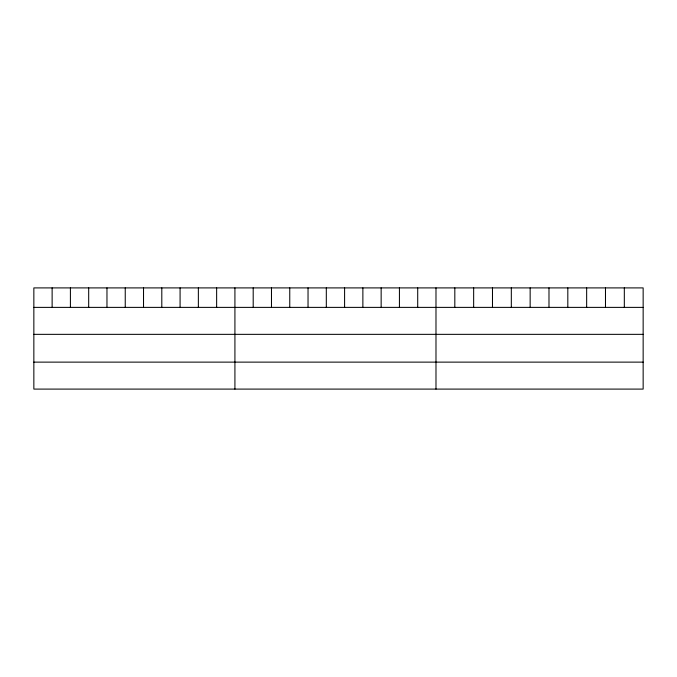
<?xml version="1.0" encoding="UTF-8"?>
<svg xmlns="http://www.w3.org/2000/svg" width="677" height="677" viewBox="0 0 677 677"><rect width="100%" height="100%" fill="white"/><g stroke="black" fill="none" stroke-linecap="round" stroke-linejoin="round"><path stroke-width="1.02" d="M643.15 307.383L643.15 389.097L33.85 389.097L33.85 287.903L643.15 287.903L643.15 307.383L33.85 307.383M33.85 334.345L643.15 334.345M33.85 362.127L643.15 362.127M624.321 287.903L624.321 307.383M605.483 287.903L605.483 307.383M586.654 287.903L586.654 307.383M567.817 287.903L567.817 307.383M548.988 287.903L548.988 307.383M530.15 287.903L530.15 307.383M511.321 287.903L511.321 307.383M492.484 287.903L492.484 307.383M473.655 287.903L473.655 307.383M454.817 287.903L454.817 307.383M435.988 287.903L435.988 389.097M417.709 287.903L417.709 307.383M399.43 287.903L399.43 307.383M381.151 287.903L381.151 307.383M362.872 287.903L362.872 307.383M344.593 287.903L344.593 307.383M326.314 287.903L326.314 307.383M308.035 287.903L308.035 307.383M289.756 287.903L289.756 307.383M271.477 287.903L271.477 307.383M253.198 287.903L253.198 307.383M234.919 287.903L234.919 389.097M216.64 287.903L216.64 307.383M198.361 287.903L198.361 307.383M180.082 287.903L180.082 307.383M161.803 287.903L161.803 307.383M143.524 287.903L143.524 307.383M125.245 287.903L125.245 307.383M106.966 287.903L106.966 307.383M88.687 287.903L88.687 307.383M70.408 287.903L70.408 307.383M52.129 287.903L52.129 307.383"/></g></svg>
